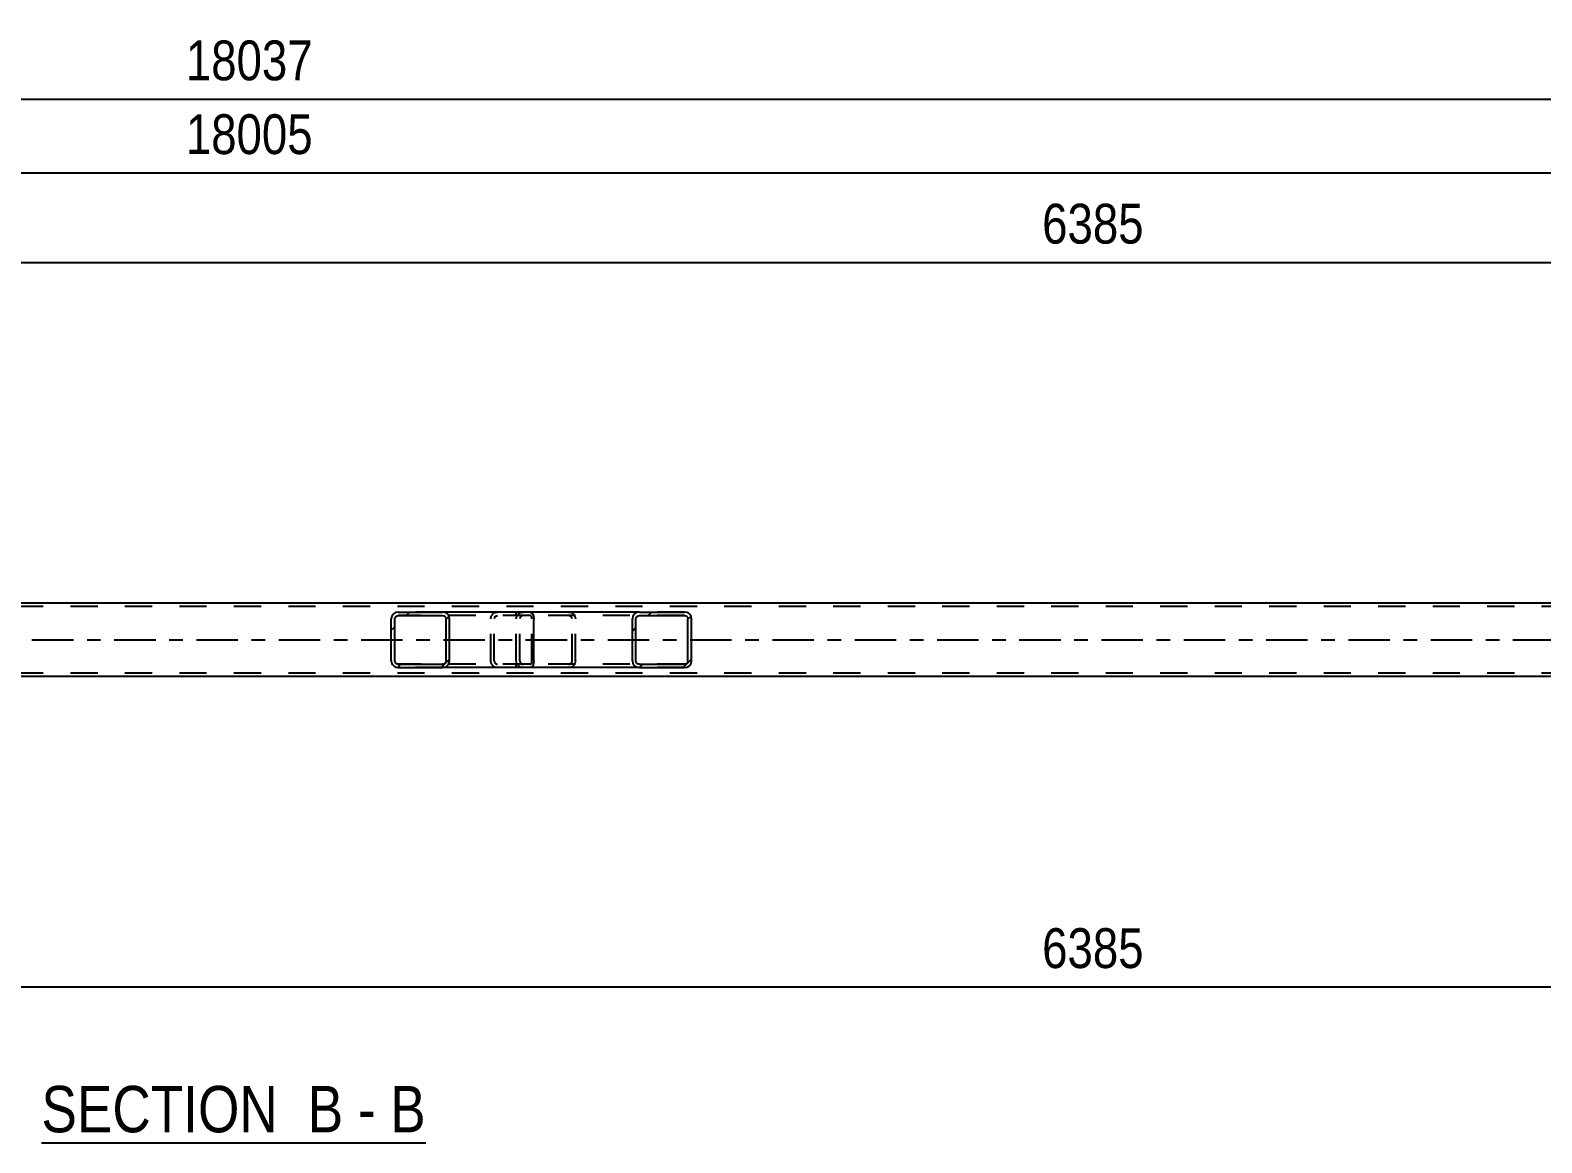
# Model space of a CAD drawing. Header units: millimetres. Extents: x 0 to 841, y 0 to 594.
# Drawn here: x 385.7 to 494.5, y 202 to 282 of the extents above; entities that cross this region are included whole.
import ezdxf

# ---------------------------------------------------------------- set-up
doc = ezdxf.new("R2010")
doc.units = ezdxf.units.MM
doc.linetypes.add('DXK_LINE_DOT2', pattern=[3.9198, 1.9599, -1.9599])
doc.linetypes.add('DXK_LINE_DOT3', pattern=[5.9187, 2.979, -0.9799, 0.9799, -0.9799])
doc.styles.add('Arial Narrow', font='ARIALN.TTF', dxfattribs={"height": 0.2})

# ---------------------------------------------------------------- blocks, each defined once
blk = doc.blocks.new('Unknown-800831068-12 - 2778')
at = {"color": 6, "linetype": 'Continuous'}
blk.add_line((386.55, 201.97), (414.2, 201.97), dxfattribs=at)
at = {"color": 0, "linetype": 'Continuous'}
for points in [[(404.66, 202.72), (404.66, 206.22), (386.55, 206.22), (386.55, 202.72)], [(408.27, 202.72), (408.27, 206.22), (405.71, 206.22), (405.71, 202.72)], [(410.59, 202.72), (410.59, 206.22), (409.32, 206.22), (409.32, 202.72)], [(414.2, 202.72), (414.2, 206.22), (411.64, 206.22), (411.64, 202.72)]]:
    blk.add_wipeout(points, dxfattribs=at)
at = {"color": 7, "linetype": 'Continuous', "style": 'Arial Narrow'}
for s, p in [('SECTION ', (386.55, 202.72)), ('B', (405.71, 202.72)), ('B', (411.64, 202.72)), ('-', (409.32, 202.72))]:
    blk.add_text(s, height=3.34, dxfattribs=at).set_placement(p)
blk = doc.blocks.new('Part-800831068-2834 - 2778')
at = {"linetype": 'Continuous'}
h = blk.add_hatch(dxfattribs=at)
h.set_pattern_fill('', scale=0.7, style=0, pattern_type=0)
h.set_pattern_definition([(45, (415.8706, 239.856), (-1.57154, 1.57154), [])])
h.paths.add_polyline_path([(415.91, 239.67), (415.87, 239.86), (415.76, 240.01), (415.6, 240.12), (415.41, 240.15), (412.22, 240.15), (412.03, 240.12), (411.87, 240.01), (411.76, 239.86), (411.72, 239.67), (411.72, 236.63), (411.76, 236.45), (411.87, 236.29), (412.03, 236.19), (412.22, 236.15), (415.41, 236.15), (415.6, 236.19), (415.76, 236.29), (415.87, 236.45), (415.91, 236.63)])
h.paths.add_polyline_path([(415.64, 236.54), (415.58, 236.46), (415.5, 236.41), (415.41, 236.39), (412.22, 236.39), (412.13, 236.41), (412.04, 236.46), (411.99, 236.54), (411.97, 236.63), (411.97, 239.67), (411.99, 239.76), (412.04, 239.84), (412.13, 239.89), (412.22, 239.91), (415.41, 239.91), (415.5, 239.89), (415.58, 239.84), (415.64, 239.76), (415.66, 239.67), (415.66, 236.63)])
at = {"color": 2, "linetype": 'Continuous'}
for p, q in [((411.76, 239.86), (411.72, 239.67)), ((411.72, 236.63), (411.72, 239.67)), ((411.97, 239.67), (411.99, 239.76)), ((411.97, 236.63), (411.97, 239.67)), ((411.99, 239.76), (412.04, 239.84)), ((412.22, 240.15), (412.03, 240.12)), ((412.04, 239.84), (412.13, 239.89)), ((412.13, 239.89), (412.22, 239.91)), ((412.22, 240.15), (415.41, 240.15)), ((412.22, 239.91), (415.41, 239.91)), ((421.71, 240.15), (415.41, 240.15)), ((415.6, 240.12), (415.41, 240.15)), ((415.41, 239.91), (415.5, 239.89)), ((415.5, 239.89), (415.58, 239.84)), ((415.58, 239.84), (415.64, 239.76)), ((415.64, 239.76), (415.66, 239.67)), ((415.66, 236.63), (415.66, 239.67)), ((415.91, 239.67), (415.87, 239.86)), ((415.91, 236.63), (415.91, 239.67)), ((421.71, 240.15), (421.81, 240.12)), ((421.81, 240.12), (421.9, 240.01)), ((421.9, 240.01), (421.96, 239.86)), ((421.96, 239.86), (421.98, 239.67)), ((421.98, 236.63), (421.98, 239.67)), ((411.72, 236.63), (411.76, 236.45)), ((411.99, 236.54), (411.97, 236.63)), ((412.04, 236.46), (411.99, 236.54)), ((412.03, 236.19), (412.22, 236.15)), ((412.13, 236.41), (412.04, 236.46)), ((412.22, 236.39), (412.13, 236.41)), ((412.22, 236.39), (415.41, 236.39)), ((412.22, 236.15), (415.41, 236.15)), ((415.5, 236.41), (415.41, 236.39)), ((415.41, 236.15), (415.6, 236.19)), ((421.71, 236.15), (415.41, 236.15)), ((415.58, 236.46), (415.5, 236.41)), ((415.64, 236.54), (415.58, 236.46)), ((415.66, 236.63), (415.64, 236.54)), ((415.87, 236.45), (415.91, 236.63)), ((421.81, 236.19), (421.71, 236.15)), ((421.9, 236.29), (421.81, 236.19)), ((421.96, 236.45), (421.9, 236.29)), ((421.98, 236.63), (421.96, 236.45))]:
    blk.add_line(p, q, dxfattribs=at)
at = {"color": 7, "linetype": 'DXK_LINE_DOT2'}
for p, q in [((415.41, 240.15), (412.22, 240.15)), ((421.71, 239.91), (412.22, 239.91)), ((418.87, 239.67), (418.91, 239.86)), ((418.87, 236.63), (418.87, 239.67)), ((419.14, 239.76), (419.12, 239.67)), ((419.12, 236.63), (419.12, 239.67)), ((419.19, 239.84), (419.14, 239.76)), ((419.18, 240.12), (419.37, 240.15)), ((419.19, 239.84), (419.22, 239.86)), ((419.22, 239.86), (419.28, 239.89)), ((419.28, 239.89), (419.37, 239.91)), ((420.71, 239.91), (420.71, 240.15)), ((421.76, 239.89), (421.71, 239.91)), ((421.8, 239.84), (421.76, 239.89)), ((421.83, 239.76), (421.8, 239.84)), ((421.84, 239.67), (421.83, 239.76)), ((421.84, 236.63), (421.84, 239.67)), ((421.71, 236.39), (412.22, 236.39)), ((415.41, 236.15), (412.22, 236.15)), ((418.91, 236.45), (418.87, 236.63)), ((419.12, 236.63), (419.14, 236.54)), ((419.14, 236.54), (419.19, 236.46)), ((419.37, 236.15), (419.18, 236.19)), ((419.19, 236.46), (419.22, 236.45)), ((419.22, 236.45), (419.28, 236.41)), ((419.28, 236.41), (419.37, 236.39)), ((420.71, 236.15), (420.71, 236.39)), ((421.71, 236.39), (421.76, 236.41)), ((421.76, 236.41), (421.8, 236.46)), ((421.8, 236.46), (421.83, 236.54)), ((421.83, 236.54), (421.84, 236.63))]:
    blk.add_line(p, q, dxfattribs=at)
at = {"color": 2, "linetype": 'Continuous'}
for centre, start, end in [((412.21, 239.66), 111.1941, 156.1506), ((415.42, 239.66), 23.8494, 68.8059), ((412.21, 236.65), 203.8494, 248.8059), ((415.42, 236.65), 291.1941, 336.1506)]:
    blk.add_arc(centre, 0.492, start, end, dxfattribs=at)
at = {"color": 7, "linetype": 'DXK_LINE_DOT2'}
for centre, start, end in [((419.36, 239.66), 111.1941, 156.1506), ((419.36, 236.65), 203.8494, 248.8059)]:
    blk.add_arc(centre, 0.492, start, end, dxfattribs=at)
blk = doc.blocks.new('Part-800831068-2950 - 2778')
at = {"color": 2, "linetype": 'Continuous'}
for p, q in [((739.46, 240.79), (72.18, 240.79)), ((589.1, 235.51), (339.7, 235.51))]:
    blk.add_line(p, q, dxfattribs=at)
at = {"color": 7, "linetype": 'DXK_LINE_DOT2'}
for p, q in [((739.46, 240.55), (72.18, 240.55)), ((739.46, 235.75), (72.18, 235.75))]:
    blk.add_line(p, q, dxfattribs=at)
at = {"color": 7, "linetype": 'DXK_LINE_DOT3'}
blk.add_line((72.18, 238.15), (739.46, 238.15), dxfattribs=at)
blk = doc.blocks.new('Part-800831068-2951 - 2778')
at = {"linetype": 'Continuous'}
h = blk.add_hatch(dxfattribs=at)
h.set_pattern_fill('', scale=0.7, style=0, pattern_type=0)
h.set_pattern_definition([(45, (433.2812, 239.856), (-1.57154, 1.57154), [])])
h.paths.add_polyline_path([(433.32, 239.67), (433.28, 239.86), (433.17, 240.01), (433, 240.12), (432.81, 240.15), (429.57, 240.15), (429.38, 240.12), (429.21, 240.01), (429.1, 239.86), (429.06, 239.67), (429.06, 236.63), (429.1, 236.45), (429.21, 236.29), (429.38, 236.19), (429.57, 236.15), (432.81, 236.15), (433, 236.19), (433.17, 236.29), (433.28, 236.45), (433.32, 236.63)])
h.paths.add_polyline_path([(433.05, 236.54), (432.99, 236.46), (432.91, 236.41), (432.81, 236.39), (429.57, 236.39), (429.48, 236.41), (429.39, 236.46), (429.34, 236.54), (429.32, 236.63), (429.32, 239.67), (429.34, 239.76), (429.39, 239.84), (429.48, 239.89), (429.57, 239.91), (432.81, 239.91), (432.91, 239.89), (432.99, 239.84), (433.05, 239.76), (433.06, 239.67), (433.06, 236.63)])
at = {"color": 7, "linetype": 'DXK_LINE_DOT2'}
for p, q in [((420.71, 239.67), (420.75, 239.86)), ((420.71, 236.63), (420.71, 239.67)), ((420.99, 239.76), (420.97, 239.67)), ((420.97, 236.63), (420.97, 239.67)), ((421.04, 239.84), (420.99, 239.76)), ((421.03, 240.12), (421.22, 240.15)), ((421.13, 239.89), (421.04, 239.84)), ((421.22, 239.91), (421.13, 239.89)), ((421.71, 240.15), (421.22, 240.15)), ((432.81, 239.91), (421.22, 239.91)), ((424.46, 240.15), (424.66, 240.12)), ((424.56, 239.89), (424.46, 239.91)), ((424.64, 239.84), (424.56, 239.89)), ((424.7, 239.76), (424.64, 239.84)), ((424.72, 239.67), (424.7, 239.76)), ((424.72, 236.63), (424.72, 239.67)), ((424.93, 239.86), (424.97, 239.67)), ((424.97, 236.63), (424.97, 239.67)), ((432.81, 240.15), (429.57, 240.15)), ((420.75, 236.45), (420.71, 236.63)), ((420.97, 236.63), (420.99, 236.54)), ((420.99, 236.54), (421.04, 236.46)), ((421.22, 236.15), (421.03, 236.19)), ((421.04, 236.46), (421.13, 236.41)), ((421.13, 236.41), (421.22, 236.39)), ((432.81, 236.39), (421.22, 236.39)), ((421.71, 236.15), (421.22, 236.15)), ((424.46, 236.39), (424.56, 236.41)), ((424.66, 236.19), (424.46, 236.15)), ((424.56, 236.41), (424.64, 236.46)), ((424.64, 236.46), (424.7, 236.54)), ((424.7, 236.54), (424.72, 236.63)), ((424.97, 236.63), (424.93, 236.45)), ((432.81, 236.15), (429.57, 236.15))]:
    blk.add_line(p, q, dxfattribs=at)
at = {"color": 2, "linetype": 'Continuous'}
for p, q in [((429.57, 240.15), (421.71, 240.15)), ((429.1, 239.86), (429.06, 239.67)), ((429.06, 236.63), (429.06, 239.67)), ((429.32, 239.67), (429.34, 239.76)), ((429.32, 236.63), (429.32, 239.67)), ((429.34, 239.76), (429.39, 239.84)), ((429.57, 240.15), (429.38, 240.12)), ((429.39, 239.84), (429.48, 239.89)), ((429.48, 239.89), (429.57, 239.91)), ((429.57, 240.15), (432.81, 240.15)), ((429.57, 239.91), (432.81, 239.91)), ((433, 240.12), (432.81, 240.15)), ((432.81, 239.91), (432.91, 239.89)), ((432.91, 239.89), (432.99, 239.84)), ((432.99, 239.84), (433.05, 239.76)), ((433.05, 239.76), (433.06, 239.67)), ((433.06, 236.63), (433.06, 239.67)), ((433.32, 239.67), (433.28, 239.86)), ((433.32, 236.63), (433.32, 239.67)), ((429.57, 236.15), (421.71, 236.15)), ((429.06, 236.63), (429.1, 236.45)), ((429.34, 236.54), (429.32, 236.63)), ((429.39, 236.46), (429.34, 236.54)), ((429.38, 236.19), (429.57, 236.15)), ((429.48, 236.41), (429.39, 236.46)), ((429.57, 236.39), (429.48, 236.41)), ((429.57, 236.39), (432.81, 236.39)), ((429.57, 236.15), (432.81, 236.15)), ((432.91, 236.41), (432.81, 236.39)), ((432.81, 236.15), (433, 236.19)), ((432.99, 236.46), (432.91, 236.41)), ((433.05, 236.54), (432.99, 236.46)), ((433.06, 236.63), (433.05, 236.54)), ((433.28, 236.45), (433.32, 236.63))]:
    blk.add_line(p, q, dxfattribs=at)
at = {"color": 7, "linetype": 'DXK_LINE_DOT2'}
for centre, start, end in [((421.21, 239.65), 110.7584, 155.6801), ((424.48, 239.65), 24.32, 69.2417), ((421.21, 236.65), 204.32, 249.2417), ((424.48, 236.65), 290.7584, 335.6801)]:
    blk.add_arc(centre, 0.496, start, end, dxfattribs=at)
at = {"color": 2, "linetype": 'Continuous'}
for centre, start, end in [((429.55, 239.65), 110.7584, 155.6801), ((432.83, 239.65), 24.32, 69.2417), ((429.55, 236.65), 204.32, 249.2417), ((432.83, 236.65), 290.7584, 335.6801)]:
    blk.add_arc(centre, 0.496, start, end, dxfattribs=at)
blk = doc.blocks.new('StraightDimension-800831068-3117 - 2778')
at = {"color": 7, "linetype": 'Continuous'}
blk.add_line((334.5, 265.31), (589.9, 265.31), dxfattribs=at)
at = {"color": 0}
blk.add_wipeout([(466.45, 266.06), (466.45, 270.26), (457.94, 270.26), (457.94, 266.06)], dxfattribs=at)
at = {"color": 3, "style": 'Arial Narrow'}
blk.add_text('6385', height=2.863, dxfattribs=at).set_placement((458.54, 266.66))
blk = doc.blocks.new('StraightDimension-800831068-3019 - 2778')
at = {"color": 7, "linetype": 'Continuous'}
blk.add_line((63.56, 271.75), (739.46, 271.75), dxfattribs=at)
at = {"color": 0}
blk.add_wipeout([(406.68, 272.5), (406.68, 276.7), (396.34, 276.7), (396.34, 272.5)], dxfattribs=at)
at = {"color": 3, "style": 'Arial Narrow'}
blk.add_text('18005', height=2.863, dxfattribs=at).set_placement((396.94, 273.1))
blk = doc.blocks.new('StraightDimension-800831068-3064 - 2778')
at = {"color": 7, "linetype": 'Continuous'}
blk.add_line((334.5, 213.19), (589.9, 213.19), dxfattribs=at)
at = {"color": 0}
blk.add_wipeout([(466.45, 213.94), (466.45, 218.14), (457.94, 218.14), (457.94, 213.94)], dxfattribs=at)
at = {"color": 3, "style": 'Arial Narrow'}
blk.add_text('6385', height=2.863, dxfattribs=at).set_placement((458.54, 214.54))
blk = doc.blocks.new('StraightDimension-800831068-3088 - 2778')
at = {"color": 7, "linetype": 'Continuous'}
blk.add_line((62.92, 277.06), (740.1, 277.06), dxfattribs=at)
at = {"color": 0}
blk.add_wipeout([(406.68, 277.81), (406.68, 282.01), (396.34, 282.01), (396.34, 277.81)], dxfattribs=at)
at = {"color": 3, "style": 'Arial Narrow'}
blk.add_text('18037', height=2.863, dxfattribs=at).set_placement((396.94, 278.41))

msp = doc.modelspace()

# ---------------------------------------------------------------- block references
for name in ['StraightDimension-800831068-3117 - 2778', 'Part-800831068-2950 - 2778', 'Part-800831068-2834 - 2778', 'Part-800831068-2951 - 2778', 'Unknown-800831068-12 - 2778']:
    msp.add_blockref(name, (0, 0))

# ---------------------------------------------------------------- next in the draw order: block references
for name in ['StraightDimension-800831068-3019 - 2778', 'StraightDimension-800831068-3064 - 2778']:
    msp.add_blockref(name, (0, 0))

# ---------------------------------------------------------------- next in the draw order: block references
msp.add_blockref('StraightDimension-800831068-3088 - 2778', (0, 0))

doc.saveas('drawing.dxf')
